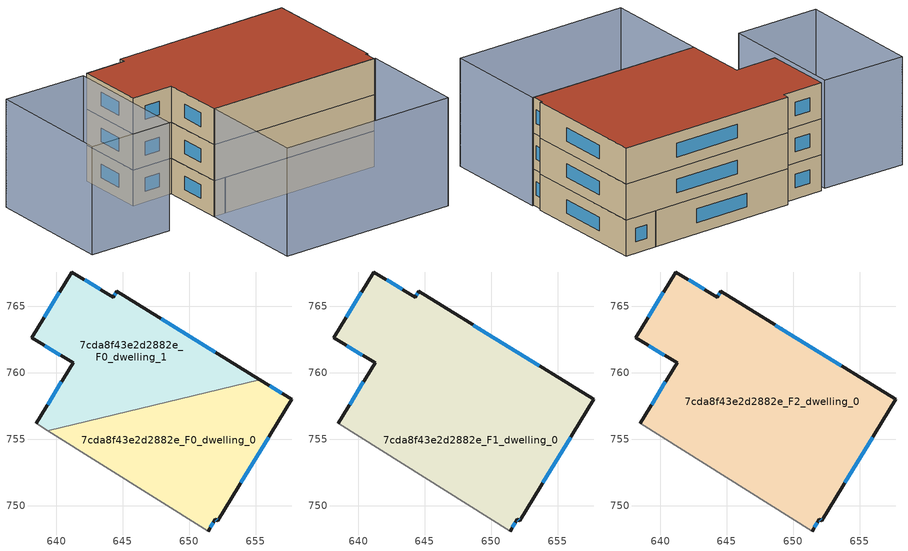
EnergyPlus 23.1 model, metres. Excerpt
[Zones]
7cda8f43e2d2882e_F0_dwelling_0
 floor ground (EU_floor_Construction): 657.73,758 652.15,748.87 651.97,748.98 651.43,748.1 639.35,755.65 655.33,759.48 z0
 wall outside (EU_wall_Construction): 651.43,748.1 651.97,748.98 652.15,748.87 657.73,758 655.33,759.48 z0:3
 wall adiabatic (EU_wall_Construction): 639.35,755.65 651.43,748.1 z0:3
 wall to 7cda8f43e2d2882e_F0_dwelling_1 (EU_wall_Construction): 655.33,759.48 639.35,755.65 z0:3
 window (EU_Window_Construction): 656.98,758.46 656.08,759.02 / 653.89,751.72 655.99,755.15 / 652.03,748.95 652.09,748.91 / 651.6,748.37 651.8,748.7 z0.93:2.07
7cda8f43e2d2882e_F0_dwelling_1
 floor ground (EU_floor_Construction): 655.33,759.48 639.35,755.65 638.47,756.2 641.26,760.75 638.14,762.65 641.17,767.6 644.28,765.69 644.56,766.14 z0
 wall outside (EU_wall_Construction): 655.33,759.48 644.56,766.14 644.28,765.69 641.17,767.6 638.14,762.65 641.26,760.75 638.47,756.2 z0:3
 wall adiabatic (EU_wall_Construction): 638.47,756.2 639.35,755.65 z0:3
 window (EU_Window_Construction): 640.39,759.33 639.34,757.61 / 639.11,762.06 640.28,761.34 / 640.22,766.06 639.08,764.19 / 643.31,766.28 642.14,767 / 644.47,766 644.37,765.83 / 651.97,761.56 647.91,764.06 z0.93:2.07
7cda8f43e2d2882e_F1_dwelling_0
 floor to 7cda8f43e2d2882e_F0_dwelling_0 (EU_floor_Construction): 657.73,758 652.15,748.87 651.97,748.98 651.43,748.1 639.35,755.65 655.33,759.48 z3
 floor to 7cda8f43e2d2882e_F0_dwelling_1 (EU_floor_Construction): 655.33,759.48 639.35,755.65 638.47,756.2 641.26,760.75 638.14,762.65 641.17,767.6 644.28,765.69 644.56,766.14 z3
 wall outside (EU_wall_Construction): 651.43,748.1 651.97,748.98 652.15,748.87 657.73,758 644.56,766.14 644.28,765.69 641.17,767.6 638.14,762.65 641.26,760.75 638.47,756.2 z3:6
 wall adiabatic (EU_wall_Construction): 638.47,756.2 651.43,748.1 z3:6
 window (EU_Window_Construction): 653.89,751.72 655.99,755.15 / 652.03,748.95 652.09,748.91 / 651.6,748.37 651.8,748.7 / 640.39,759.33 639.34,757.61 / 639.11,762.06 640.28,761.34 / 640.22,766.06 639.08,764.19 / 643.31,766.28 642.14,767 / 644.47,766 644.37,765.83 / 653.63,760.53 648.66,763.6 z3.93:5.07
7cda8f43e2d2882e_F2_dwelling_0
 floor to 7cda8f43e2d2882e_F1_dwelling_0 (EU_floor_Construction): 657.73,758 652.15,748.87 651.97,748.98 651.43,748.1 638.47,756.2 641.26,760.75 638.14,762.65 641.17,767.6 644.28,765.69 644.56,766.14 z6
 wall outside (EU_wall_Construction): 651.43,748.1 651.97,748.98 652.15,748.87 657.73,758 644.56,766.14 644.28,765.69 641.17,767.6 638.14,762.65 641.26,760.75 638.47,756.2 z6:9
 wall adiabatic (EU_wall_Construction): 638.47,756.2 651.43,748.1 z6:9
 window (EU_Window_Construction): 653.89,751.72 655.99,755.15 / 652.03,748.95 652.09,748.91 / 651.6,748.37 651.8,748.7 / 640.39,759.33 639.34,757.61 / 639.11,762.06 640.28,761.34 / 640.22,766.06 639.08,764.19 / 643.31,766.28 642.14,767 / 644.47,766 644.37,765.83 / 653.63,760.53 648.66,763.6 z6.93:8.07
 roof outside (EU_roof_Construction): 652.15,748.87 657.73,758 644.56,766.14 644.28,765.69 641.17,767.6 638.14,762.65 641.26,760.75 638.47,756.2 651.43,748.1 651.97,748.98 z9
shading: 646.66,740.3 633.63,748.44 / 633.63,748.44 638.47,756.2 / 638.47,756.2 651.5,748.05 / 651.5,748.05 646.66,740.3 / 634.83,758.49 628.65,762.42 / 628.65,762.42 634.51,771.63 / 634.51,771.63 640.69,767.7 / 640.69,767.7 634.83,758.49 z0:9
[Building]
EU S2 Campaign: North Axis=0; Terrain=City; Solar Distribution=FullExterior
[Site:Location]
Montreal-Trudeau.Intl.AP: Latitude=45.4667; Longitude=-73.75; Time Zone=-5; Elevation=36
[SizingPeriod:WeatherFileDays]
AnnualSizingPeriod: Begin Month=1; Begin Day of Month=1; End Month=12; End Day of Month=31; Day of Week for Start Day=Monday; Use Weather File Daylight Saving Period=No; Use Weather File Rain and Snow Indicators=No
[MATERIAL]
EU_InternalMass_Material: Roughness=MediumRough; Thickness=0.1; Conductivity=1; Density=1800; Specific Heat=900; Thermal Absorptance=0.9; Solar Absorptance=0.7; Visible Absorptance=0.7
[MATERIAL:NOMASS] Roughness=MediumRough; Thermal Absorptance=0.9; Solar Absorptance=0.7; Visible Absorptance=0.7
Name | Thermal Resistance
EU_wall_NoMass; EU_floor_NoMass | 1.36485
EU_roof_NoMass | 2.55992
[WINDOWMATERIAL:SIMPLEGLAZINGSYSTEM]
EU_Window_SimpleGlazing: UFactor=3.92339; Solar Heat Gain Coefficient=0.8; Visible Transmittance=0.8
[CONSTRUCTION]
EU_wall_Construction: EU_wall_NoMass
EU_roof_Construction: EU_roof_NoMass
EU_floor_Construction: EU_floor_NoMass
EU_Window_Construction: EU_Window_SimpleGlazing
EU_InternalMass_Construction: EU_InternalMass_Material
[ZONE] Type=1; Multiplier=1; Ceiling Height=autocalculate; Floor Area=autocalculate; Part of Total Floor Area=Yes
Name | Volume
7cda8f43e2d2882e_F0_dwelling_0 | 303.166
7cda8f43e2d2882e_F1_dwelling_0 | 606.291
7cda8f43e2d2882e_F2_dwelling_0 | 606.293
7cda8f43e2d2882e_F0_dwelling_1 | 303.132
[INTERNALMASS] Construction=EU_InternalMass_Construction
Name | Zone or ZoneList | Surface Area
7cda8f43e2d2882e_F0_dwelling_0_EU_InternalMass | 7cda8f43e2d2882e_F0_dwelling_0 | 101.055
7cda8f43e2d2882e_F0_dwelling_1_EU_InternalMass | 7cda8f43e2d2882e_F0_dwelling_1 | 101.044
7cda8f43e2d2882e_F1_dwelling_0_EU_InternalMass | 7cda8f43e2d2882e_F1_dwelling_0 | 202.098
7cda8f43e2d2882e_F2_dwelling_0_EU_InternalMass | 7cda8f43e2d2882e_F2_dwelling_0 | 202.098
[OTHEREQUIPMENT] Fuel Type=Electricity; Design Level Calculation Method=Watts/Area; Power per Zone Floor Area=1; Fraction Latent=0; Fraction Radiant=0; Fraction Lost=0; Carbon Dioxide Generation Rate=0; EndUse Subcategory=EU_Step8_InternalGains
Name | Zone or ZoneList or Space or SpaceList | Schedule
EU_Step8_InternalGain_7cda8f43e2d2882e_F0_dwelling_0_f000 | 7cda8f43e2d2882e_F0_dwelling_0 | EU_Step8_GainSchedule_7cda8f43e2d2882e_F0_dwelling_0_f000
EU_Step8_InternalGain_7cda8f43e2d2882e_F0_dwelling_1_f000 | 7cda8f43e2d2882e_F0_dwelling_1 | EU_Step8_GainSchedule_7cda8f43e2d2882e_F0_dwelling_1_f000
EU_Step8_InternalGain_7cda8f43e2d2882e_F1_dwelling_0_f000 | 7cda8f43e2d2882e_F1_dwelling_0 | EU_Step8_GainSchedule_7cda8f43e2d2882e_F1_dwelling_0_f000
EU_Step8_InternalGain_7cda8f43e2d2882e_F2_dwelling_0_f000 | 7cda8f43e2d2882e_F2_dwelling_0 | EU_Step8_GainSchedule_7cda8f43e2d2882e_F2_dwelling_0_f000
[ZONEVENTILATION:DESIGNFLOWRATE] Schedule=EU_AlwaysOn; Design Flow Rate Calculation Method=AirChanges/Hour; Air Changes per Hour=0.860309; Ventilation Type=Natural; Fan Pressure Rise=0; Fan Total Efficiency=1; Constant Term Coefficient=1; Temperature Term Coefficient=0; Velocity Term Coefficient=0; Velocity Squared Term Coefficient=0; Minimum Indoor Temperature=-100; Maximum Indoor Temperature=100; Delta Temperature=-100; Minimum Outdoor Temperature=-100; Maximum Outdoor Temperature=100; Maximum Wind Speed=40
Name | Zone or ZoneList or Space or SpaceList
EU_ConstantAir_7cda8f43e2d2882e_F0_dwelling_0 | 7cda8f43e2d2882e_F0_dwelling_0
EU_ConstantAir_7cda8f43e2d2882e_F0_dwelling_1 | 7cda8f43e2d2882e_F0_dwelling_1
EU_ConstantAir_7cda8f43e2d2882e_F1_dwelling_0 | 7cda8f43e2d2882e_F1_dwelling_0
EU_ConstantAir_7cda8f43e2d2882e_F2_dwelling_0 | 7cda8f43e2d2882e_F2_dwelling_0
[HVACTEMPLATE:THERMOSTAT] Constant Heating Setpoint=20; Constant Cooling Setpoint=50
EU_HeatOnly_7cda8f43e2d2882e_F0_dwelling_0; EU_HeatOnly_7cda8f43e2d2882e_F0_dwelling_1; EU_HeatOnly_7cda8f43e2d2882e_F1_dwelling_0; EU_HeatOnly_7cda8f43e2d2882e_F2_dwelling_0
[HVACTEMPLATE:ZONE:IDEALLOADSAIRSYSTEM] System Availability Schedule=EU_AlwaysOn; Maximum Heating Supply Air Temperature=50; Minimum Cooling Supply Air Temperature=13; Maximum Heating Supply Air Humidity Ratio=0.0156; Minimum Cooling Supply Air Humidity Ratio=0.0077; Heating Limit=NoLimit; Cooling Limit=NoLimit; Heating Availability Schedule=EU_AlwaysOn; Cooling Availability Schedule=EU_CoolingOff; Dehumidification Control Type=ConstantSensibleHeatRatio; Cooling Sensible Heat Ratio=0.7; Dehumidification Setpoint=60; Humidification Control Type=None; Humidification Setpoint=30; Outdoor Air Method=None; Outdoor Air Flow Rate per Person=0.00944; Outdoor Air Flow Rate per Zone Floor Area=0; Outdoor Air Flow Rate per Zone=0; Demand Controlled Ventilation Type=None; Outdoor Air Economizer Type=NoEconomizer; Heat Recovery Type=None; Sensible Heat Recovery Effectiveness=0.7; Latent Heat Recovery Effectiveness=0.65
Name | Template Thermostat
7cda8f43e2d2882e_F0_dwelling_0 | EU_HeatOnly_7cda8f43e2d2882e_F0_dwelling_0
7cda8f43e2d2882e_F0_dwelling_1 | EU_HeatOnly_7cda8f43e2d2882e_F0_dwelling_1
7cda8f43e2d2882e_F1_dwelling_0 | EU_HeatOnly_7cda8f43e2d2882e_F1_dwelling_0
7cda8f43e2d2882e_F2_dwelling_0 | EU_HeatOnly_7cda8f43e2d2882e_F2_dwelling_0
[SIZING:ZONE] Zone Cooling Design Supply Air Temperature Input Method=SupplyAirTemperature; Zone Cooling Design Supply Air Temperature=13; Zone Heating Design Supply Air Temperature Input Method=SupplyAirTemperature; Zone Heating Design Supply Air Temperature=50; Zone Cooling Design Supply Air Humidity Ratio=0.008; Zone Heating Design Supply Air Humidity Ratio=0.008; Cooling Design Air Flow Method=DesignDay; Cooling Design Air Flow Rate=0; Cooling Minimum Air Flow per Zone Floor Area=0.000762; Cooling Minimum Air Flow=0; Cooling Minimum Air Flow Fraction=0.2; Heating Design Air Flow Method=DesignDay; Heating Design Air Flow Rate=0; Heating Maximum Air Flow per Zone Floor Area=0.002032; Heating Maximum Air Flow=0.141576; Heating Maximum Air Flow Fraction=0.3; Account for Dedicated Outdoor Air System=No; Dedicated Outdoor Air System Control Strategy=NeutralSupplyAir; Dedicated Outdoor Air Low Setpoint Temperature for Design=autosize; Dedicated Outdoor Air High Setpoint Temperature for Design=autosize; Zone Load Sizing Method=Sensible Load Only No Latent Load; Zone Latent Cooling Design Supply Air Humidity Ratio Input Method=HumidityRatioDifference; Zone Cooling Design Supply Air Humidity Ratio Difference=0.005; Zone Latent Heating Design Supply Air Humidity Ratio Input Method=HumidityRatioDifference; Zone Humidification Design Supply Air Humidity Ratio Difference=0.005
7cda8f43e2d2882e_F0_dwelling_0; 7cda8f43e2d2882e_F0_dwelling_1; 7cda8f43e2d2882e_F1_dwelling_0; 7cda8f43e2d2882e_F2_dwelling_0
[SCHEDULE:CONSTANT]
Name | Hourly Value
EU_AlwaysOn | 1
EU_CoolingOff | 0
[SCHEDULE:FILE] Column Number=1; Rows to Skip at Top=0; Number of Hours of Data=8760; Column Separator=Comma; Interpolate to Timestep=No; Minutes per Item=60; Adjust Schedule for Daylight Savings=Yes
Name | File
EU_Step8_GainSchedule_7cda8f43e2d2882e_F0_dwelling_0_f000 | ../../schedules/7cda8f43e2d2882e/7cda8f43e2d2882e_F0_dwelling_0_f000_gain.csv
EU_Step8_GainSchedule_7cda8f43e2d2882e_F0_dwelling_1_f000 | ../../schedules/7cda8f43e2d2882e/7cda8f43e2d2882e_F0_dwelling_1_f000_gain.csv
EU_Step8_GainSchedule_7cda8f43e2d2882e_F1_dwelling_0_f000 | ../../schedules/7cda8f43e2d2882e/7cda8f43e2d2882e_F1_dwelling_0_f000_gain.csv
EU_Step8_GainSchedule_7cda8f43e2d2882e_F2_dwelling_0_f000 | ../../schedules/7cda8f43e2d2882e/7cda8f43e2d2882e_F2_dwelling_0_f000_gain.csv
